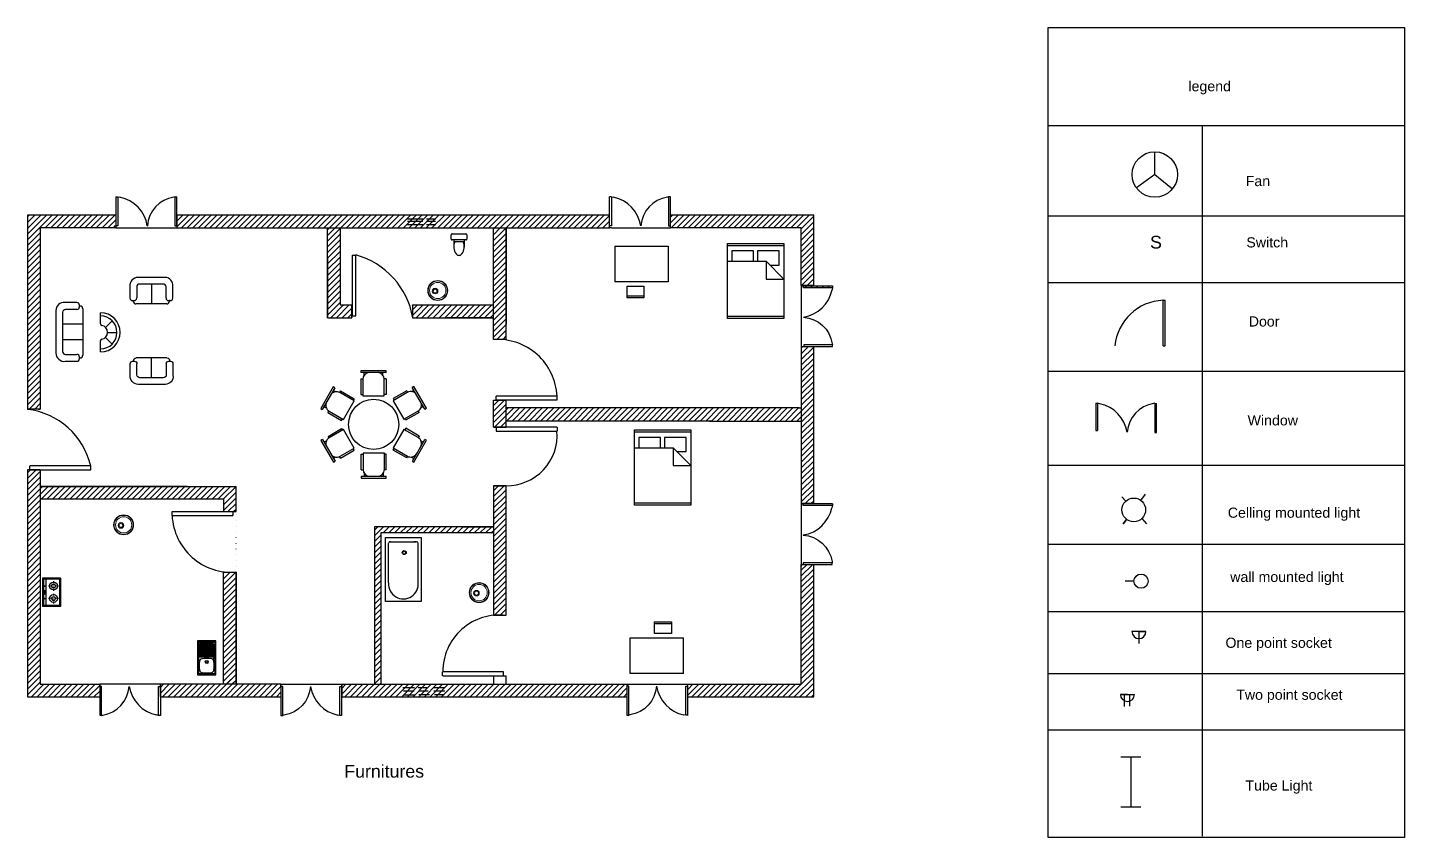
# Model space of a CAD drawing. Header units: millimetres. Extents: x -929180 to -926307, y 654545 to 655354.
# Drawn here: x -927393 to -926307, y 654556 to 655195 of the extents above; entities that cross this region are included whole.
import ezdxf

# ---------------------------------------------------------------- set-up
doc = ezdxf.new("R2010")
doc.units = ezdxf.units.MM
doc.linetypes.add('0', pattern=[0])
doc.linetypes.add('ACAD_ISO02W100', pattern=[15, 12, -3])
for name, color, linetype in [('Bathtub', 212, 'Continuous'), ('bed', 70, 'Continuous'), ('celling mounted light', 50, 'Continuous'), ('Dining Table', 160, 'Continuous'), ('dotted', 7, 'ACAD_ISO02W100'), ('Socket', 110, 'Continuous'), ('Sofa', 50, 'Continuous'), ('Switch', 102, 'Continuous'), ('Table', 20, 'Continuous'), ('tube light', 210, 'Continuous'), ('wall mounted light', 92, 'Continuous'), ('wire', 140, 'ACAD_ISO02W100')]:
    doc.layers.add(name, color=color, linetype=linetype)
doc.styles.add('DIM', font='txt')
doc.styles.get("Standard").update_dxf_attribs({"font": 'arial.ttf'})
pattern_1 = [(45, (1882.2146, -2.5226), (-2.24506403, 2.24506403), [])]
pattern_2 = [(45, (2082.49, 0), (-2.24506403, 2.24506403), [])]

# ---------------------------------------------------------------- blocks, each defined once
blk = doc.blocks.new('QUEEN-00')
for p, q in [((-0.847, -0.775), (-0.847, 0.749)), ((0.651, 0.749), (0.651, -0.292)), ((1.083, 0.749), (1.083, -0.775)), ((0.931, 0.635), (0.651, 0.635)), ((0.931, 0.05), (0.931, 0.635)), ((0.651, 0.05), (0.931, 0.05)), ((0.169, -0.775), (0.651, -0.292)), ((0.169, -0.292), (0.169, -0.775)), ((0.651, -0.292), (0.169, -0.292)), ((0.931, -0.064), (0.651, -0.064)), ((0.931, -0.648), (0.931, -0.064)), ((0.55, -0.394), (0.55, -0.648)), ((0.55, -0.648), (0.931, -0.648))]:
    blk.add_line(p, q)
blk.add_lwpolyline([(-0.898, -0.775), (-0.898, 0.749), (1.134, 0.749), (1.134, -0.775)], close=True)
blk = doc.blocks.new('A$C267E7F19')
for p, q in [((-278, 1178), (-278, 1138)), ((272, 1178), (-278, 1178)), ((272, 1138), (-278, 1138)), ((-278, 997), (-278, 653)), ((-278, 997), (-237, 997)), ((-238, 988), (-238, 628)), ((-209, 1076), (-209, 1138)), ((204, 1076), (204, 1138)), ((272, 997), (232, 997)), ((232, 628), (232, 988)), ((272, 1138), (272, 1178)), ((272, 997), (272, 653)), ((-884, 825), (-1159, 349)), ((-850, 805), (-1125, 329)), ((-850, 805), (-884, 825)), ((-830, 715), (-884, 746)), ((-727, 735), (-748, 700)), ((-428, 516), (-740, 696)), ((-727, 735), (-429, 563)), ((-278, 653), (-238, 653)), ((-238, 628), (232, 628)), ((272, 653), (232, 653)), ((737, 700), (426, 520)), ((725, 739), (427, 567)), ((725, 739), (745, 704)), ((827, 719), (881, 751)), ((882, 830), (847, 810)), ((1122, 333), (847, 810)), ((1157, 353), (882, 830)), ((-1159, 349), (-1125, 329)), ((-1036, 357), (-1091, 388)), ((-663, 109), (-428, 516)), ((-429, 563), (-449, 528)), ((426, 520), (661, 113)), ((427, 567), (447, 532)), ((1034, 361), (1088, 392)), ((1122, 333), (1157, 353)), ((-1002, 258), (-982, 293)), ((-1002, 258), (-704, 86)), ((-975, 289), (-663, 109)), ((-704, 86), (-684, 121)), ((661, 113), (972, 293)), ((702, 91), (682, 125)), ((1000, 263), (702, 91)), ((1000, 263), (980, 298)), ((-1000, -263), (-702, -91)), ((-1000, -263), (-980, -298)), ((-661, -113), (-972, -293)), ((-702, -91), (-682, -125)), ((-426, -520), (-661, -113)), ((663, -109), (428, -516)), ((975, -289), (663, -109)), ((704, -86), (684, -121)), ((1002, -258), (704, -86)), ((1002, -258), (982, -293)), ((-1122, -333), (-1157, -353)), ((-1157, -353), (-882, -830)), ((-1122, -333), (-847, -810)), ((-1034, -361), (-1088, -392)), ((-737, -700), (-426, -520)), ((-725, -739), (-427, -567)), ((-427, -567), (-447, -532)), ((428, -516), (740, -696)), ((429, -563), (449, -528)), ((727, -735), (429, -563)), ((850, -805), (1125, -329)), ((884, -825), (1159, -349)), ((1036, -357), (1091, -388)), ((1159, -349), (1125, -329)), ((-882, -830), (-847, -810)), ((-827, -719), (-881, -751)), ((-725, -739), (-745, -704)), ((-272, -997), (-272, -653)), ((-272, -653), (-232, -653)), ((-232, -628), (-232, -988)), ((238, -628), (-232, -628)), ((238, -988), (238, -628)), ((278, -653), (238, -653)), ((278, -997), (278, -653)), ((727, -735), (748, -700)), ((830, -715), (884, -746)), ((850, -805), (884, -825)), ((-272, -997), (-232, -997)), ((-272, -1138), (-272, -1178)), ((-272, -1138), (278, -1138)), ((-272, -1178), (278, -1178)), ((-204, -1076), (-204, -1138)), ((209, -1076), (209, -1138)), ((278, -997), (237, -997)), ((278, -1178), (278, -1138))]:
    blk.add_line(p, q)
blk.add_circle((0, 0), 550)
for centre, start, end in [((-88, 988), 90, 180), ((82, 988), 0, 90), ((-815, 566), 60, 150), ((812, 570), 30, 120), ((-900, 418), 150, 240), ((897, 423), 300, 30), ((-897, -423), 120, 210), ((900, -418), 330, 60), ((-812, -570), 210, 300), ((815, -566), 240, 330), ((-82, -988), 180, 270), ((88, -988), 270, 0)]:
    blk.add_arc(centre, 150, start, end)
blk = doc.blocks.new('A$C754C41AF')
for p, q in [((0, 0), (0, 0.67)), ((0, 0.67), (1.2, 0.67)), ((1.2, 0.67), (1.2, 0)), ((1.2, 0), (0, 0))]:
    blk.add_line(p, q)
at = {"linetype": 'ByBlock'}
for p, q in [((0.351, 0.612), (0.365, 0.612)), ((0.365, 0.612), (1.058, 0.612)), ((1.058, 0.612), (1.09, 0.612)), ((1.12, 0.588), (1.12, 0.529)), ((1.12, 0.581), (1.12, 0.57)), ((1.12, 0.577), (1.12, 0.096)), ((0.362, 0.059), (0.388, 0.059)), ((0.388, 0.059), (1.09, 0.059)), ((0.682, 0.059), (1.09, 0.059)), ((1.09, 0.059), (1.095, 0.059)), ((1.12, 0.09), (1.12, 0.141)), ((1.12, 0.09), (1.12, 0.098))]:
    blk.add_line(p, q, dxfattribs=at)
for radius in [0.0375, 0.03]:
    blk.add_circle((0.918, 0.32), radius, dxfattribs=at)
for centre, radius, start, end in [((0.329, 0.335), 0.278, 85.5555, 276.8587), ((1.09, 0.582), 0.0305, 359.1319, 89.1319), ((1.089, 0.577), 0.0309, 359.8578, 9.4285), ((1.089, 0.089), 0.0305, 270.8681, 0.8681)]:
    blk.add_arc(centre, radius, start, end, dxfattribs=at)
at = {"style": 'DIM'}
for tag in ['XYVALUE', 'SN TY UN']:
    blk.add_attdef(tag, (1.2, 0.67), '', height=0.00001, rotation=270, dxfattribs=at)
blk = doc.blocks.new('A$C7621438A')
for p, q in [((0, 0.523), (0, 0.663)), ((0.03, 0.693), (0.47, 0.693)), ((0.47, 0.493), (0.03, 0.493)), ((0.08, 0.493), (0.08, 0.263)), ((0.42, 0.493), (0.42, 0.263)), ((0.5, 0.663), (0.5, 0.523)), ((0.39, 0.433), (0.11, 0.433))]:
    blk.add_line(p, q)
for centre, radius, start, end in [((0.03, 0.663), 0.03, 90, 180), ((0.03, 0.523), 0.03, 180, 270), ((0.47, 0.663), 0.03, 0, 90), ((0.47, 0.523), 0.03, 270, 0), ((0.477, 0.281), 0.398, 157.4505, 216.6381), ((0.25, 0.104), 0.11, 213.4509, 326.5491), ((0.023, 0.281), 0.398, 323.3619, 22.5495)]:
    blk.add_arc(centre, radius, start, end)
blk = doc.blocks.new('A$C5A6D4E37')
at = {"lineweight": 5}
for centre, radius in [((215, 215), 215), ((215, 215), 205), ((215, 215), 175), ((158, 203), 60.6), ((158, 203), 40.6)]:
    blk.add_circle(centre, radius, dxfattribs=at)
blk = doc.blocks.new('A$C0C3933DC')
for p, q in [((0, 490), (0, 0)), ((900, 490), (0, 490)), ((20, 53), (20, 438)), ((30, 53), (30, 438)), ((441, 420), (45, 420)), ((441, 395), (45, 395)), ((441, 370), (45, 370)), ((60, 478), (450, 478)), ((60, 468), (450, 468)), ((441, 445), (81, 445)), ((841, 478), (450, 478)), ((841, 468), (450, 468)), ((871, 53), (871, 438)), ((881, 53), (881, 438)), ((900, 0), (900, 490)), ((0, 0), (900, 0)), ((441, 345), (45, 345)), ((441, 320), (45, 320)), ((441, 295), (45, 295)), ((441, 270), (45, 270)), ((441, 245), (45, 245)), ((441, 220), (45, 220)), ((441, 195), (45, 195)), ((441, 170), (45, 170)), ((441, 145), (45, 145)), ((441, 120), (45, 120)), ((441, 95), (45, 95)), ((441, 70), (45, 70)), ((450, 23), (60, 23)), ((450, 13), (60, 13)), ((441, 45), (81, 45)), ((450, 23), (841, 23)), ((450, 13), (841, 13))]:
    blk.add_line(p, q)
for centre, radius in [((471, 445), 17.5), ((561, 245), 38), ((561, 245), 27.5)]:
    blk.add_circle(centre, radius)
for centre, radius, start, end in [((60, 438), 40, 90, 180), ((60, 438), 30, 90, 180), ((1216, 245), 750, 169.8852, 190.1148), ((551, 364), 75, 99.0787, 169.8852), ((658, -303), 750, 80.9213, 99.0787), ((765, 364), 75, 10.1148, 80.9213), ((100, 245), 750, 349.8852, 10.1148), ((841, 438), 40, 0, 90), ((841, 438), 30, 0, 90), ((60, 53), 40, 180, 270), ((60, 53), 30, 180, 270), ((551, 126), 75, 190.1148, 260.9213), ((658, 793), 750, 260.9213, 279.0787), ((765, 126), 75, 279.0787, 349.8852), ((841, 53), 30, 270, 0), ((841, 53), 40, 270, 0)]:
    blk.add_arc(centre, radius, start, end)
blk = doc.blocks.new('A$C475E21CF')
at = {"linetype": 'Continuous'}
for p, q in [((0, 444), (0, 0)), ((0, 444), (700, 444)), ((19, 425), (19, 19)), ((19, 425), (680, 425)), ((194, 394), (194, 345)), ((505, 394), (505, 345)), ((680, 425), (680, 19)), ((700, 444), (700, 0)), ((0, 0), (700, 0)), ((19, 78), (680, 78)), ((19, 19), (680, 19)), ((73, 272), (122, 272)), ((149, 264), (149, 264)), ((155, 276), (155, 276)), ((155, 252), (155, 252)), ((161, 288), (161, 288)), ((161, 264), (161, 264)), ((161, 240), (161, 240)), ((167, 301), (167, 301)), ((167, 276), (167, 276)), ((167, 252), (167, 252)), ((173, 288), (173, 288)), ((173, 264), (173, 264)), ((173, 240), (173, 240)), ((179, 301), (179, 301)), ((179, 276), (179, 276)), ((179, 252), (179, 252)), ((179, 228), (179, 228)), ((185, 313), (185, 313)), ((185, 288), (185, 288)), ((185, 264), (185, 264)), ((185, 240), (185, 240)), ((191, 301), (191, 301)), ((191, 276), (191, 276)), ((191, 252), (191, 252)), ((191, 228), (191, 228)), ((194, 199), (194, 151)), ((197, 313), (197, 313)), ((197, 288), (197, 288)), ((197, 264), (197, 264)), ((197, 240), (197, 240)), ((203, 301), (203, 301)), ((203, 276), (203, 276)), ((203, 252), (203, 252)), ((203, 228), (203, 228)), ((209, 313), (209, 313)), ((209, 288), (209, 288)), ((209, 264), (209, 264)), ((209, 240), (209, 240)), ((216, 301), (216, 301)), ((216, 276), (216, 276)), ((216, 252), (216, 252)), ((216, 228), (216, 228)), ((222, 288), (222, 288)), ((222, 264), (222, 264)), ((222, 240), (222, 240)), ((228, 301), (228, 301)), ((228, 276), (228, 276)), ((228, 252), (228, 252)), ((234, 288), (234, 288)), ((234, 264), (234, 264)), ((234, 240), (234, 240)), ((240, 276), (240, 276)), ((240, 252), (240, 252)), ((267, 272), (316, 272)), ((293, 52), (401, 52)), ((293, 36), (293, 52)), ((401, 36), (293, 36)), ((384, 272), (433, 272)), ((401, 52), (401, 36)), ((462, 268), (462, 268)), ((468, 280), (468, 280)), ((468, 256), (468, 256)), ((474, 292), (474, 292)), ((474, 268), (474, 268)), ((474, 244), (474, 244)), ((480, 304), (480, 304)), ((480, 280), (480, 280)), ((480, 256), (480, 256)), ((486, 292), (486, 292)), ((486, 268), (486, 268)), ((486, 244), (486, 244)), ((492, 304), (492, 304)), ((492, 280), (492, 280)), ((492, 256), (492, 256)), ((492, 232), (492, 232)), ((498, 317), (498, 317)), ((498, 292), (498, 292)), ((498, 268), (498, 268)), ((498, 244), (498, 244)), ((505, 304), (505, 304)), ((505, 280), (505, 280)), ((505, 256), (505, 256)), ((505, 232), (505, 232)), ((505, 199), (505, 151)), ((511, 317), (511, 317)), ((511, 292), (511, 292)), ((511, 268), (511, 268)), ((511, 244), (511, 244)), ((517, 304), (517, 304)), ((517, 280), (517, 280)), ((517, 256), (517, 256)), ((517, 232), (517, 232)), ((523, 317), (523, 317)), ((523, 292), (523, 292)), ((523, 268), (523, 268)), ((523, 244), (523, 244)), ((529, 304), (529, 304)), ((529, 280), (529, 280)), ((529, 256), (529, 256)), ((529, 232), (529, 232)), ((535, 292), (535, 292)), ((535, 268), (535, 268)), ((535, 244), (535, 244)), ((541, 304), (541, 304)), ((541, 280), (541, 280)), ((541, 256), (541, 256)), ((547, 292), (547, 292)), ((547, 268), (547, 268)), ((547, 244), (547, 244)), ((553, 280), (553, 280)), ((553, 256), (553, 256)), ((578, 272), (627, 272))]:
    blk.add_line(p, q, dxfattribs=at)
for centre, radius in [((194, 272), 97.2), ((505, 272), 97.2), ((194, 272), 48.6), ((194, 45), 11.7), ((505, 272), 48.6), ((505, 48), 11.7)]:
    blk.add_circle(centre, radius, dxfattribs=at)
blk = doc.blocks.new('A$C1A936BB7')
blk.add_blockref('A$C475E21CF', (0, 0))
blk = doc.blocks.new('A$C38AC7257')
at = {"linetype": '0'}
for p, q in [((0, 0.709), (0, 0.247)), ((0.278, 0.697), (0.278, 0.244)), ((2.052, 1.089), (0.332, 1.089)), ((1.967, 0.818), (0.398, 0.818)), ((0.881, 0.818), (0.881, 0)), ((1.494, 0.003), (1.494, 0.818)), ((2.088, 0.244), (2.088, 0.697)), ((2.366, 0.247), (2.366, 0.727)), ((0.109, 0.136), (0.169, 0.136)), ((0.139, 0.109), (0.139, 0.136)), ((2.118, 0), (0.247, 0)), ((2.197, 0.136), (2.257, 0.136)), ((2.227, 0.109), (2.227, 0.136)), ((2.251, 0.136), (2.227, 0.136))]:
    blk.add_line(p, q, dxfattribs=at)
for centre, radius, start, end in [((0.339, 0.748), 0.342, 91.2564, 186.501), ((0.398, 0.697), 0.121, 90, 180), ((1.967, 0.697), 0.121, 0, 90), ((2.044, 0.766), 0.324, 353.159, 88.6697), ((0.109, 0.244), 0.109, 180, 270), ((0.247, 0.109), 0.109, 180, 270), ((0.169, 0.244), 0.109, 270, 0), ((2.197, 0.244), 0.109, 180, 270), ((2.118, 0.109), 0.109, 270, 0), ((2.257, 0.244), 0.109, 270, 0)]:
    blk.add_arc(centre, radius, start, end, dxfattribs=at)
blk = doc.blocks.new('A$C3928609D')
at = {"ltscale": 30}
for p, q in [((0.95, 0.342), (0.95, 0.798)), ((0.708, 0.242), (0.386, 0.564)), ((1.192, 0.242), (1.514, 0.564)), ((0.539, 0), (0, 0)), ((1.9, 0), (1.361, 0))]:
    blk.add_line(p, q, dxfattribs=at)
for centre, radius, start, end in [((0.95, 0), 0.95, 0, 180), ((0.95, 0), 0.798, 0, 180), ((0.539, 0.076), 0.076, 270, 349.52432), ((0.95, 0), 0.342, 10.47568, 169.52432), ((1.361, 0.076), 0.076, 190.47568, 270)]:
    blk.add_arc(centre, radius, start, end, dxfattribs=at)
blk = doc.blocks.new('A$C6D011943')
at = {"linetype": '0'}
for p, q in [((0, 0.709), (0, 0.247)), ((0.278, 0.697), (0.278, 0.244)), ((1.448, 1.089), (0.332, 1.089)), ((1.364, 0.818), (0.398, 0.818)), ((0.881, 0.818), (0.881, 0)), ((1.485, 0.244), (1.485, 0.697)), ((1.762, 0.247), (1.762, 0.727)), ((0.109, 0.136), (0.169, 0.136)), ((0.139, 0.109), (0.139, 0.136)), ((1.515, 0), (0.247, 0)), ((1.593, 0.136), (1.654, 0.136)), ((1.648, 0.136), (1.623, 0.136)), ((1.623, 0.109), (1.623, 0.136))]:
    blk.add_line(p, q, dxfattribs=at)
for centre, radius, start, end in [((0.339, 0.748), 0.342, 91.2564, 186.501), ((0.398, 0.697), 0.121, 90, 180), ((1.364, 0.697), 0.121, 0, 90), ((1.441, 0.766), 0.324, 353.159, 88.6697), ((0.109, 0.244), 0.109, 180, 270), ((0.247, 0.109), 0.109, 180, 270), ((0.169, 0.244), 0.109, 270, 0), ((1.593, 0.244), 0.109, 180, 270), ((1.515, 0.109), 0.109, 270, 0), ((1.654, 0.244), 0.109, 270, 0)]:
    blk.add_arc(centre, radius, start, end, dxfattribs=at)

msp = doc.modelspace()

# ---------------------------------------------------------------- hatches: boundary and pattern name
at = {"true_color": 0xf4ee51}
h = msp.add_hatch(dxfattribs=at)
h.set_pattern_fill('ANSI31', color=41)
h.set_pattern_definition(pattern_1)
h.paths.add_polyline_path([(-926933.941, 655047.279), (-927275.164, 655047.279), (-927275.196, 655047.279), (-927275.196, 655038.898), (-927275.196, 655037.267), (-926933.941, 655037.267)])
h = msp.add_hatch(dxfattribs=at)
h.set_pattern_fill('ANSI31', color=41)
h.set_pattern_definition(pattern_1)
h.paths.add_polyline_path([(-926782.672, 654895.25), (-926784.636, 654895.25), (-927015.506, 654895.254), (-927015.506, 654884.931), (-926853.715, 654884.931), (-926783.959, 654884.928), (-926782.672, 654884.929)])
h.paths.add_polyline_path([(-927015.506, 654901.316), (-927015.685, 654901.316), (-927025.496, 654901.323), (-927025.496, 654880.132), (-927015.506, 654880.132)])
h.paths.add_polyline_path([(-927015.506, 654833.697), (-927015.509, 654833.78), (-927025.326, 654833.78), (-927025.326, 654833.77), (-927025.496, 654731.821), (-927025.369, 654731.821), (-927023.213, 654731.821, -0.02575527), (-927018.633, 654731.821), (-927015.506, 654731.821)])
h.paths.add_polyline_path([(-926772.889, 654943.613), (-926780.763, 654943.613), (-926782.672, 654943.61), (-926782.672, 654819.774), (-926772.889, 654819.774)])
h.paths.add_polyline_path([(-926772.889, 655047.279), (-926772.889, 654991.613), (-926757.987, 654991.613), (-926757.987, 654990.092), (-926780.924, 654990.092), (-926780.924, 654991.613), (-926782.896, 654991.613), (-926782.896, 655037.268), (-926885.742, 655037.268), (-926885.941, 655037.268), (-926885.941, 655047.279)])
at = {"true_color": 0xf1eb1f}
h = msp.add_hatch(dxfattribs=at)
h.set_pattern_fill('ANSI31', color=2)
h.set_pattern_definition(pattern_1)
h.paths.add_polyline_path([(-927137.188, 654976.459), (-927146.324, 654976.459), (-927146.324, 655036.899), (-927146.325, 655037.267), (-927156.262, 655037.267), (-927156.262, 654966.465), (-927137.188, 654966.465)])
h.paths.add_polyline_path([(-927025.496, 654976.456), (-927025.818, 654976.456), (-927089.188, 654976.459), (-927089.188, 654967.166, -0.00285571), (-927089.062, 654966.465), (-927025.496, 654966.465)])
h.paths.add_polyline_path([(-927015.506, 655037.267), (-927025.492, 655037.267), (-927025.492, 655035.905), (-927025.496, 654949.323), (-927015.506, 654949.323)])
at = {"true_color": 0xf4ee51}
h = msp.add_hatch(dxfattribs=at)
h.set_pattern_fill('ANSI31', color=41)
h.set_pattern_definition(pattern_1)
h.paths.add_polyline_path([(-927335.98, 654677.268), (-927382.896, 654677.268), (-927382.896, 654846.398), (-927392.9, 654846.398), (-927392.9, 654667.441), (-927335.98, 654667.441)])
h = msp.add_hatch(dxfattribs=at)
h.set_pattern_fill('ANSI31', color=41)
h.set_pattern_definition(pattern_1)
h.paths.add_polyline_path([(-926772.889, 654667.441), (-926772.889, 654771.774), (-926782.672, 654771.774), (-926782.672, 654677.342), (-926872.171, 654677.342), (-926872.171, 654667.441)])
h = msp.add_hatch(dxfattribs=at)
h.set_pattern_fill('ANSI31', color=41)
h.set_pattern_definition(pattern_2)
h.paths.add_polyline_path([(-927236.375, 654677.268), (-927228.506, 654685.137), (-927228.506, 654677.268), (-927193.022, 654677.268), (-927193.022, 654675.549), (-927193.022, 654667.441), (-927193.131, 654667.441), (-927288.047, 654667.441), (-927288.047, 654677.268)])
h = msp.add_hatch(dxfattribs=at)
h.set_pattern_fill('ANSI31', color=41)
h.set_pattern_definition(pattern_2)
h.paths.add_polyline_path([(-927145.15, 654677.268), (-927145.15, 654677.235), (-927145.15, 654667.441), (-926920.327, 654667.441), (-926920.171, 654667.443), (-926920.171, 654677.338), (-926920.507, 654677.338), (-927015.506, 654677.342), (-927015.506, 654677.269), (-927119.207, 654677.269)])

# ---------------------------------------------------------------- linework, layer by layer
for p, q in [((-926588.065, 655118.111), (-926588.065, 655195.302)), ((-926588.065, 655195.302), (-926307.021, 655195.302)), ((-926307.021, 655195.302), (-926307.021, 655117.97)), ((-926588.065, 654556.484), (-926588.065, 655118.111)), ((-926588.065, 655118.111), (-926466.443, 655117.97)), ((-926466.443, 655117.97), (-926466.443, 654557.511)), ((-926466.443, 655117.97), (-926307.021, 655117.97)), ((-926307.021, 655117.97), (-926307.021, 654556.484)), ((-926504.079, 655097.293), (-926504.079, 655079.239)), ((-926503.9, 655079.369), (-926518.39, 655068.815)), ((-926504.079, 655079.239), (-926504.079, 655079.239)), ((-926503.9, 655079.369), (-926489.876, 655068.205)), ((-927323.171, 655061.879), (-927323.171, 655040.273)), ((-927321.672, 655061.881), (-927319.979, 655061.497)), ((-927317.062, 655060.453), (-927317.066, 655060.451)), ((-927276.791, 655061.758), (-927275.232, 655061.758)), ((-927276.694, 655061.758), (-927276.694, 655038.886)), ((-927275.196, 655038.898), (-927275.196, 655061.712)), ((-926933.941, 655037.268), (-926933.941, 655061.838)), ((-926932.428, 655061.71), (-926933.907, 655061.71)), ((-926932.425, 655061.819), (-926930.732, 655061.435)), ((-926932.356, 655061.731), (-926932.356, 655038.862)), ((-926927.815, 655060.392), (-926927.819, 655060.389)), ((-926885.941, 655061.743), (-926887.313, 655061.743)), ((-926887.313, 655061.743), (-926887.313, 655038.871)), ((-926885.941, 655037.267), (-926885.941, 655061.743)), ((-927323.165, 655040.364), (-927323.165, 655037.276)), ((-927276.694, 655038.89), (-927275.214, 655038.89)), ((-927275.163, 655047.279), (-927275.214, 655047.279)), ((-927275.196, 655047.293), (-927275.196, 655038.898)), ((-927275.196, 655038.99), (-927275.196, 655037.266)), ((-926932.356, 655038.862), (-926933.952, 655038.862)), ((-926887.327, 655038.85), (-926885.954, 655038.85)), ((-926885.725, 655047.275), (-926885.954, 655047.275)), ((-926588.065, 655046.852), (-926307.021, 655046.852)), ((-927323.169, 655037.268), (-926933.941, 655037.268)), ((-927323.165, 655037.276), (-927323.165, 655037.268)), ((-927156.262, 654966.465), (-927156.262, 655037.268)), ((-927146.325, 655036.881), (-927146.325, 655037.269)), ((-927025.492, 655035.905), (-927025.492, 655037.261)), ((-926932.3, 655037.26), (-926934.236, 655037.26)), ((-926932.428, 655037.267), (-926885.941, 655037.267)), ((-926885.742, 655037.268), (-926885.956, 655037.268)), ((-927136.977, 655015.881), (-927133.982, 655015.881)), ((-926782.53, 654991.613), (-926757.97, 654991.613)), ((-926780.924, 654990.067), (-926780.924, 654991.654)), ((-926759.416, 654985.488), (-926759.419, 654985.492)), ((-926757.988, 654990.098), (-926758.373, 654988.405)), ((-926588.065, 654994.117), (-926307.021, 654994.117)), ((-927137.188, 654966.543), (-927137.188, 654976.407)), ((-926497.366, 654944.169), (-926497.366, 654980.169)), ((-926497.366, 654980.169), (-926495.866, 654980.169)), ((-926495.866, 654944.169), (-926495.866, 654980.169)), ((-927137.188, 654966.544), (-927137.188, 654966.465)), ((-926782.684, 654943.61), (-926780.193, 654943.61)), ((-926782.672, 654943.667), (-926782.672, 654820.064)), ((-926780.766, 654945.005), (-926780.766, 654943.761)), ((-926780.763, 654944.986), (-926780.763, 654944.927)), ((-926780.763, 654943.852), (-926780.763, 654943.641)), ((-926497.366, 654944.169), (-926495.866, 654944.169)), ((-926588.065, 654924.188), (-926307.021, 654924.188)), ((-927023.271, 654901.522), (-927023.271, 654904.516)), ((-926550.48, 654898.999), (-926550.48, 654877.393)), ((-926547.303, 654898.62), (-926548.975, 654899.002)), ((-926544.371, 654897.573), (-926544.375, 654897.571)), ((-926504.003, 654898.878), (-926504.003, 654876.006)), ((-926503.87, 654898.924), (-926502.505, 654898.832)), ((-926502.505, 654876.018), (-926502.505, 654898.832)), ((-927392.872, 654894.216), (-927392.872, 654894.385)), ((-926784.472, 654895.254), (-927015.506, 654895.254)), ((-926784.636, 654895.25), (-926782.921, 654895.25)), ((-927025.34, 654880.127), (-927025.494, 654880.127)), ((-927025.383, 654880.132), (-927015.657, 654880.132)), ((-926853.715, 654884.931), (-927015.506, 654884.931)), ((-926975.324, 654880.022), (-926975.324, 654877.028)), ((-926855.037, 654884.928), (-926783.959, 654884.928)), ((-926784.042, 654884.928), (-926782.899, 654884.928)), ((-926550.48, 654877.393), (-926548.975, 654877.393)), ((-926504.003, 654876.006), (-926502.505, 654876.018)), ((-927391.026, 654846.456), (-927391.026, 654849.45)), ((-926588.065, 654850.224), (-926307.021, 654850.224)), ((-927381.919, 654833.359), (-927382.845, 654833.359)), ((-927025.38, 654833.78), (-927025.497, 654833.78)), ((-927025.383, 654833.78), (-927015.657, 654833.78)), ((-927382.525, 654823.385), (-927382.892, 654823.385)), ((-927230.955, 654810.326), (-927231.452, 654810.326)), ((-927231.035, 654813.32), (-927230.955, 654813.32)), ((-927230.974, 654813.377), (-927230.974, 654810.383)), ((-927230.955, 654813.32), (-927230.955, 654810.326)), ((-926782.687, 654820.124), (-926782.687, 654770.261)), ((-926782.672, 654820.097), (-926782.672, 654819.777)), ((-926782.649, 654819.774), (-926758.158, 654819.774)), ((-926781.134, 654818.258), (-926781.134, 654819.778)), ((-926772.889, 654820.087), (-926772.889, 654819.776)), ((-926759.604, 654813.648), (-926759.607, 654813.652)), ((-926758.177, 654818.258), (-926758.561, 654816.566)), ((-926588.065, 654787.777), (-926307.021, 654787.777)), ((-927228.506, 654765.47), (-927238.307, 654765.47)), ((-927228.529, 654765.471), (-927228.506, 654765.471)), ((-926588.065, 654734.712), (-926307.021, 654734.712)), ((-927025.369, 654731.821), (-927025.496, 654731.821)), ((-927065.55, 654684.007), (-927065.55, 654687.001)), ((-926588.065, 654685.858), (-926307.021, 654685.858)), ((-927334.615, 654675.663), (-927336.015, 654675.663)), ((-927335.98, 654676.61), (-927335.98, 654677.268)), ((-927193.02, 654677.268), (-927335.98, 654677.268)), ((-927334.615, 654675.641), (-927334.615, 654675.663)), ((-927334.593, 654652.819), (-927334.593, 654675.635)), ((-927289.507, 654675.65), (-927289.524, 654675.65)), ((-927289.509, 654675.65), (-927288.045, 654675.65)), ((-927288.047, 654677.259), (-927288.047, 654677.268)), ((-927288.047, 654677.268), (-927288.047, 654667.441)), ((-927288.047, 654667.441), (-927288.047, 654677.259)), ((-927238.488, 654678.159), (-927238.488, 654677.268)), ((-927193.023, 654675.57), (-927193.023, 654652.677)), ((-927193.022, 654675.549), (-927193.022, 654677.25)), ((-927145.122, 654677.25), (-927193.022, 654677.25)), ((-927191.615, 654675.579), (-927193.011, 654675.579)), ((-927191.587, 654652.677), (-927191.587, 654675.57)), ((-927146.541, 654675.585), (-927145.146, 654675.585)), ((-927096.914, 654674.708), (-927087.716, 654674.708)), ((-927096.28, 654672.174), (-927088.033, 654672.174)), ((-927084.861, 654674.708), (-927077.884, 654674.708)), ((-927084.544, 654672.174), (-927076.932, 654672.174)), ((-927084.227, 654669.323), (-927075.981, 654669.323)), ((-927072.492, 654674.708), (-927064.245, 654674.708)), ((-927072.492, 654672.174), (-927063.928, 654672.174)), ((-927071.858, 654669.323), (-927064.245, 654669.323)), ((-926920.507, 654677.338), (-926920.17, 654677.338)), ((-926920.179, 654677.359), (-926871.986, 654677.359)), ((-926918.802, 654675.696), (-926920.172, 654675.696)), ((-926872.475, 654675.766), (-926872.17, 654675.766)), ((-927382.894, 654667.45), (-927382.894, 654667.441)), ((-927382.894, 654667.441), (-927382.894, 654667.441)), ((-927335.993, 654665.436), (-927335.993, 654652.856)), ((-927288.047, 654667.776), (-927288.047, 654667.441)), ((-927288.047, 654667.441), (-927193.113, 654667.441)), ((-927288.027, 654667.441), (-927288.027, 654652.717)), ((-927193.15, 654667.44), (-927193.15, 654667.441)), ((-927193.131, 654667.441), (-927193.023, 654667.441)), ((-927096.28, 654669.006), (-927087.716, 654669.006)), ((-926920.513, 654667.443), (-926920.169, 654667.443)), ((-927335.993, 654652.856), (-927334.574, 654652.856)), ((-927335.931, 654652.819), (-927334.593, 654652.819)), ((-927294.113, 654654.13), (-927294.11, 654654.133)), ((-927289.503, 654652.703), (-927291.196, 654653.087)), ((-927193.023, 654652.677), (-927191.587, 654652.677)), ((-927151.14, 654654.05), (-927151.136, 654654.052)), ((-927146.53, 654652.622), (-927148.223, 654653.006)), ((-926878.347, 654654.09), (-926878.343, 654654.093)), ((-926878.297, 654654.258), (-926878.293, 654654.26)), ((-926873.686, 654652.83), (-926875.379, 654653.214)), ((-926588.065, 654641.399), (-926307.021, 654641.399)), ((-926307.021, 654556.484), (-926588.065, 654556.484))]:
    msp.add_line(p, q)
at = {"color": 18, "linetype": 'Continuous', "true_color": 0x000000}
for p, q in [((-927323.171, 655061.749), (-927323.037, 655061.882)), ((-927325.201, 655037.268), (-927323.434, 655039.035)), ((-927228.501, 654810.866), (-927228.407, 654810.96)), ((-927228.491, 654806.385), (-927228.407, 654806.47)), ((-927228.482, 654801.905), (-927228.407, 654801.98)), ((-927228.473, 654797.424), (-927228.407, 654797.49)), ((-927228.463, 654792.943), (-927228.407, 654793)), ((-927228.454, 654788.462), (-927228.407, 654788.51)), ((-927027.143, 654796.698), (-927025.496, 654798.344)), ((-927228.445, 654783.981), (-927228.407, 654784.02)), ((-927228.436, 654779.501), (-927228.407, 654779.529)), ((-927228.426, 654775.02), (-927228.407, 654775.039)), ((-927228.417, 654770.539), (-927228.407, 654770.549)), ((-927238.487, 654764.959), (-927237.966, 654765.48)), ((-927228.408, 654766.058), (-927228.407, 654766.059)), ((-927231.886, 654677.268), (-927228.506, 654680.647)), ((-927115.141, 654677.269), (-927114.208, 654678.202))]:
    msp.add_line(p, q, dxfattribs=at)
at = {"color": 41, "linetype": 'Continuous', "true_color": 0xf4ee51}
for p, q in [((-927392.9, 655045.901), (-927391.522, 655047.279)), ((-927392.9, 655041.411), (-927387.032, 655047.279)), ((-927392.9, 655036.921), (-927382.542, 655047.279)), ((-927392.9, 655032.43), (-927378.051, 655047.279)), ((-927392.9, 655027.94), (-927373.561, 655047.279)), ((-927379.083, 655037.268), (-927369.071, 655047.279)), ((-927374.593, 655037.268), (-927364.581, 655047.279)), ((-927370.103, 655037.268), (-927360.091, 655047.279)), ((-927365.613, 655037.268), (-927355.601, 655047.279)), ((-927361.122, 655037.268), (-927351.111, 655047.279)), ((-927356.632, 655037.268), (-927346.62, 655047.279)), ((-927392.9, 655023.45), (-927382.892, 655033.458)), ((-927392.9, 655018.96), (-927382.892, 655028.968)), ((-927392.9, 655014.47), (-927382.892, 655024.478)), ((-927392.9, 655009.98), (-927382.893, 655019.988)), ((-927392.9, 655005.49), (-927382.893, 655015.497)), ((-927392.9, 655001), (-927382.893, 655011.007)), ((-927392.9, 654996.509), (-927382.893, 655006.517)), ((-927392.9, 654992.019), (-927382.893, 655002.027)), ((-927392.9, 654987.529), (-927382.893, 654997.536)), ((-927392.9, 654983.039), (-927382.893, 654993.046)), ((-927392.9, 654978.549), (-927382.894, 654988.556)), ((-927392.9, 654974.059), (-927382.894, 654984.066)), ((-927392.9, 654969.569), (-927382.894, 654979.575)), ((-927392.9, 654965.079), (-927382.894, 654975.085)), ((-927392.9, 654960.588), (-927382.894, 654970.595)), ((-927392.9, 654956.098), (-927382.894, 654966.104)), ((-927392.9, 654951.608), (-927382.894, 654961.614)), ((-927392.9, 654947.118), (-927382.895, 654957.124)), ((-927392.9, 654942.628), (-927382.895, 654952.634)), ((-927392.9, 654938.138), (-927382.895, 654948.143)), ((-927392.9, 654933.648), (-927382.895, 654943.653)), ((-927392.9, 654929.158), (-927382.895, 654939.163)), ((-927392.9, 654924.667), (-927382.895, 654934.673)), ((-927392.9, 654920.177), (-927382.895, 654930.182)), ((-927392.9, 654915.687), (-927382.895, 654925.692)), ((-927392.9, 654911.197), (-927382.896, 654921.202)), ((-927392.9, 654906.707), (-927382.896, 654916.712)), ((-927392.9, 654902.217), (-927382.896, 654912.221)), ((-927392.9, 654897.727), (-927382.896, 654907.731)), ((-927391.747, 654894.39), (-927382.896, 654903.241)), ((-927387.257, 654894.39), (-927382.896, 654898.751)), ((-927382.896, 654831.586), (-927381.123, 654833.359)), ((-927382.896, 654827.095), (-927376.632, 654833.359)), ((-927382.117, 654823.385), (-927372.142, 654833.36)), ((-927377.627, 654823.385), (-927367.652, 654833.36)), ((-927373.136, 654823.385), (-927363.161, 654833.36)), ((-927368.646, 654823.385), (-927358.671, 654833.36)), ((-927364.156, 654823.385), (-927354.181, 654833.361)), ((-927359.666, 654823.385), (-927349.69, 654833.361)), ((-927355.176, 654823.385), (-927345.2, 654833.361)), ((-927350.686, 654823.385), (-927340.71, 654833.361)), ((-927346.196, 654823.385), (-927336.219, 654833.361)), ((-927341.706, 654823.385), (-927331.729, 654833.362)), ((-927337.215, 654823.385), (-927327.239, 654833.362)), ((-927332.725, 654823.385), (-927322.748, 654833.362)), ((-927328.235, 654823.385), (-927318.258, 654833.362)), ((-927323.745, 654823.385), (-927313.767, 654833.363)), ((-927319.255, 654823.385), (-927309.277, 654833.363)), ((-927314.765, 654823.385), (-927304.787, 654833.363)), ((-927310.275, 654823.385), (-927300.296, 654833.363)), ((-927305.784, 654823.385), (-927295.806, 654833.363)), ((-927301.294, 654823.385), (-927291.316, 654833.364)), ((-927296.804, 654823.385), (-927286.825, 654833.364)), ((-927292.314, 654823.385), (-927282.335, 654833.364)), ((-927287.824, 654823.385), (-927277.845, 654833.364)), ((-927283.334, 654823.385), (-927273.354, 654833.365)), ((-927278.844, 654823.385), (-927268.864, 654833.365)), ((-927274.354, 654823.385), (-927264.374, 654833.365)), ((-927269.863, 654823.385), (-927259.884, 654833.365)), ((-927265.373, 654823.385), (-927255.393, 654833.365)), ((-927260.883, 654823.385), (-927250.903, 654833.365)), ((-927256.393, 654823.385), (-927246.413, 654833.365)), ((-927251.903, 654823.385), (-927241.923, 654833.365)), ((-927247.413, 654823.385), (-927237.433, 654833.365)), ((-927242.923, 654823.385), (-927232.943, 654833.365)), ((-927238.502, 654823.316), (-927228.506, 654833.312)), ((-927238.488, 654818.84), (-927228.506, 654828.821)), ((-927238.488, 654814.35), (-927228.506, 654824.331)), ((-927234.866, 654813.464), (-927228.506, 654819.841)), ((-927230.387, 654813.47), (-927228.506, 654815.351)), ((-927119.2, 654798.934), (-927116.621, 654801.512)), ((-927119.2, 654794.444), (-927112.131, 654801.512)), ((-927112.455, 654796.698), (-927107.641, 654801.512)), ((-927107.965, 654796.698), (-927103.151, 654801.512)), ((-927103.475, 654796.698), (-927098.661, 654801.512)), ((-927098.985, 654796.698), (-927094.17, 654801.512)), ((-927094.494, 654796.698), (-927089.68, 654801.512)), ((-927090.004, 654796.698), (-927085.19, 654801.512)), ((-927085.514, 654796.698), (-927080.7, 654801.512)), ((-927081.024, 654796.698), (-927076.21, 654801.512)), ((-927076.534, 654796.698), (-927071.72, 654801.512)), ((-927072.044, 654796.698), (-927067.23, 654801.512)), ((-927067.554, 654796.698), (-927062.74, 654801.512)), ((-927063.064, 654796.698), (-927058.249, 654801.512)), ((-927058.573, 654796.698), (-927053.759, 654801.512)), ((-927054.083, 654796.698), (-927049.269, 654801.512)), ((-927049.593, 654796.698), (-927044.779, 654801.512)), ((-927045.103, 654796.698), (-927040.289, 654801.512)), ((-927040.613, 654796.698), (-927035.799, 654801.512)), ((-927036.123, 654796.698), (-927031.309, 654801.512)), ((-927031.633, 654796.698), (-927026.819, 654801.512)), ((-927119.2, 654789.954), (-927114.208, 654794.945)), ((-927119.2, 654785.463), (-927114.208, 654790.455)), ((-927119.2, 654780.973), (-927114.208, 654785.965)), ((-927119.2, 654776.483), (-927114.208, 654781.474)), ((-927119.2, 654771.993), (-927114.208, 654776.984)), ((-927119.2, 654767.503), (-927114.208, 654772.494)), ((-927119.2, 654763.013), (-927114.208, 654768.004)), ((-927238.487, 654755.979), (-927228.766, 654765.699)), ((-927238.487, 654760.469), (-927233.386, 654765.57)), ((-927238.487, 654751.488), (-927228.506, 654761.469)), ((-927238.487, 654746.998), (-927228.506, 654756.979)), ((-927119.2, 654758.523), (-927114.208, 654763.514)), ((-927119.2, 654754.033), (-927114.208, 654759.024)), ((-927238.487, 654742.508), (-927228.506, 654752.489)), ((-927238.487, 654738.018), (-927228.506, 654747.999)), ((-927119.2, 654749.542), (-927114.208, 654754.534)), ((-927119.2, 654745.052), (-927114.208, 654750.044)), ((-927119.2, 654740.562), (-927114.208, 654745.553)), ((-927238.488, 654729.037), (-927228.506, 654739.019)), ((-927238.488, 654724.547), (-927228.506, 654734.529)), ((-927238.487, 654733.528), (-927228.506, 654743.509)), ((-927119.2, 654736.072), (-927114.208, 654741.063)), ((-927119.2, 654731.582), (-927114.208, 654736.573)), ((-927238.488, 654720.057), (-927228.506, 654730.039)), ((-927238.488, 654715.567), (-927228.506, 654725.548)), ((-927119.2, 654727.092), (-927114.208, 654732.083)), ((-927119.2, 654722.602), (-927114.208, 654727.593)), ((-927238.488, 654711.077), (-927228.506, 654721.058)), ((-927238.488, 654706.586), (-927228.506, 654716.568)), ((-927119.2, 654718.112), (-927114.208, 654723.103)), ((-927119.2, 654713.621), (-927114.208, 654718.613)), ((-927119.2, 654709.131), (-927114.208, 654714.123)), ((-927238.488, 654702.096), (-927228.506, 654712.078)), ((-927238.488, 654697.606), (-927228.506, 654707.588)), ((-927238.488, 654693.116), (-927228.506, 654703.098)), ((-927119.2, 654704.641), (-927114.208, 654709.632)), ((-927119.2, 654700.151), (-927114.208, 654705.142)), ((-927238.488, 654688.626), (-927228.506, 654698.608)), ((-927238.488, 654684.135), (-927228.506, 654694.118)), ((-927119.2, 654695.661), (-927114.208, 654700.652)), ((-927119.2, 654691.171), (-927114.208, 654696.162)), ((-927119.2, 654686.681), (-927114.208, 654691.672)), ((-927238.488, 654679.645), (-927228.506, 654689.627)), ((-927236.376, 654677.268), (-927228.506, 654685.137)), ((-927119.2, 654682.191), (-927114.208, 654687.182)), ((-927119.2, 654677.7), (-927114.208, 654682.692))]:
    msp.add_line(p, q, dxfattribs=at)
at = {"color": 2, "linetype": 'Continuous', "true_color": 0xf1eb1f}
for p, q in [((-927352.142, 655037.268), (-927342.13, 655047.279)), ((-927347.652, 655037.268), (-927337.64, 655047.279)), ((-927343.162, 655037.268), (-927333.15, 655047.279)), ((-927338.672, 655037.268), (-927328.66, 655047.279)), ((-927334.182, 655037.268), (-927324.17, 655047.279)), ((-927329.692, 655037.268), (-927323.218, 655043.73))]:
    msp.add_line(p, q, dxfattribs=at)
at = {"color": 41, "true_color": 0xf4ee51}
for p, q in [((-927382.892, 655036.36), (-927382.892, 655037.268)), ((-927228.507, 654833.357), (-927228.507, 654833.365)), ((-927228.506, 654833.288), (-927228.506, 654833.364))]:
    msp.add_line(p, q, dxfattribs=at)
at = {"color": 2, "true_color": 0xf1eb1f}
msp.add_line((-927025.818, 654976.456), (-927025.5, 654976.456), dxfattribs=at)
for points in [[(-927323.17, 655061.882), (-927321.666, 655061.882), (-927321.666, 655038.925)], [(-927321.625, 655038.89), (-927323.166, 655038.89), (-927323.164, 655038.89)], [(-927298.47, 655038.925), (-927298.396, 655038.925)], [(-926933.941, 655047.279), (-927275.164, 655047.279)], [(-926772.889, 654991.683), (-926772.889, 655047.279), (-926885.742, 655047.279)], [(-927015.629, 654949.323), (-927025.496, 654949.323), (-927025.496, 655035.936)], [(-927015.844, 654949.307), (-927015.506, 654949.307), (-927015.506, 655036.996), (-927015.506, 654961.272)], [(-926772.918, 654991.683), (-926772.918, 654991.731), (-926782.896, 654991.731), (-926782.896, 655037.268), (-926885.742, 655037.268)], [(-927156.262, 655013.541), (-927156.262, 654966.465), (-927137.188, 654966.465), (-927137.188, 654966.47)], [(-927136.929, 655015.832), (-927136.929, 654967.832), (-927133.929, 654967.832), (-927133.929, 655015.832)], [(-926782.752, 654991.701), (-926782.752, 654943.701)], [(-926757.987, 654991.596), (-926757.987, 654990.092), (-926780.945, 654990.092)], [(-926772.918, 654991.683), (-926772.889, 654991.683), (-926772.918, 654991.683)], [(-927089.189, 654976.392), (-927089.189, 654976.459), (-927025.807, 654976.459)], [(-927089.188, 654976.407), (-927089.188, 654966.465), (-927025.508, 654966.465), (-927062.234, 654966.465)], [(-926780.763, 654943.68), (-926780.763, 654943.613), (-926758.064, 654943.613), (-926758.064, 654944.986), (-926780.766, 654944.986)], [(-926772.889, 654820.064), (-926772.889, 654943.613)], [(-927025.496, 654880.11), (-927025.496, 654901.323), (-927015.629, 654901.323)], [(-927023.89, 654880.11), (-927025.496, 654880.11), (-927015.506, 654880.11), (-927015.506, 654901.316), (-927015.685, 654901.316)], [(-927023.222, 654901.569), (-926975.222, 654901.569), (-926975.222, 654904.569), (-927023.222, 654904.569)], [(-926550.479, 654899.002), (-926548.975, 654899.002), (-926548.975, 654877.393)], [(-927384.289, 654894.39), (-927382.896, 654894.39), (-927392.9, 654894.39)], [(-926975.374, 654879.975), (-927023.374, 654879.975), (-927023.374, 654876.975), (-926975.374, 654876.975)], [(-927384.82, 654846.45), (-927382.896, 654846.45), (-927392.906, 654846.45)], [(-927382.983, 654846.398), (-927392.906, 654846.398), (-927392.906, 654846.45)], [(-927392.9, 654846.45), (-927392.9, 654667.441), (-927336.047, 654667.441)], [(-927390.976, 654846.503), (-927342.976, 654846.503), (-927342.976, 654849.503), (-927390.976, 654849.503)], [(-927382.896, 654846.45), (-927382.896, 654677.268), (-927335.98, 654677.268), (-927335.98, 654665.335)], [(-927266.963, 654833.365), (-927382.166, 654833.365), (-927228.507, 654833.365)], [(-927238.488, 654823.27), (-927238.488, 654813.47), (-927228.506, 654813.47), (-927228.506, 654833.295)], [(-927025.383, 654731.821), (-927015.506, 654731.821), (-927015.506, 654833.798), (-927025.496, 654833.798)], [(-927025.04, 654833.798), (-927025.496, 654833.798), (-927025.496, 654731.821)], [(-927231.023, 654813.33), (-927279.023, 654813.33), (-927279.023, 654810.33), (-927231.023, 654810.33)], [(-926772.903, 654819.762), (-926782.649, 654819.762), (-926782.649, 654819.774)], [(-926758.175, 654819.757), (-926758.175, 654818.253), (-926781.133, 654818.253), (-926781.133, 654818.251)], [(-927050.225, 654801.512), (-927025.571, 654801.512), (-927119.2, 654801.512), (-927119.2, 654677.328)], [(-927025.532, 654796.698), (-927114.208, 654796.698), (-927114.208, 654677.328)], [(-926872.171, 654652.812), (-926872.171, 654677.342), (-926782.672, 654677.342), (-926782.672, 654771.774), (-926758.253, 654771.774), (-926758.253, 654773.147), (-926781.128, 654773.147), (-926781.128, 654771.774)], [(-926872.171, 654667.441), (-926772.889, 654667.441), (-926772.889, 654771.774)], [(-927238.487, 654678.145), (-927238.487, 654765.469), (-927238.177, 654765.469)], [(-927228.56, 654765.47), (-927228.506, 654765.47), (-927228.563, 654765.47)], [(-927119.207, 654677.269), (-927015.506, 654677.269), (-927015.506, 654683.821), (-927025.383, 654683.821)], [(-927065.501, 654684.055), (-927017.501, 654684.055), (-927017.501, 654687.055), (-927065.501, 654687.055)], [(-927025.368, 654683.819), (-927025.496, 654683.819), (-927025.496, 654677.296)], [(-927312.705, 654675.659), (-927312.773, 654675.659)], [(-927288.005, 654652.701), (-927289.509, 654652.701), (-927289.509, 654675.659)], [(-927145.194, 654667.441), (-927145.194, 654652.621), (-927146.536, 654652.621), (-927146.536, 654675.578)], [(-927145.15, 654677.268), (-927119.2, 654677.268)], [(-927015.536, 654677.342), (-926920.31, 654677.342)], [(-926920.171, 654677.372), (-926920.171, 654652.906), (-926918.798, 654652.906), (-926918.798, 654675.696)], [(-926872.188, 654652.829), (-926873.692, 654652.829), (-926873.692, 654675.765), (-926872.363, 654675.765)], [(-927145.189, 654667.441), (-926920.327, 654667.441)]]:
    msp.add_lwpolyline(points)
for points in [[(-927276.56, 655061.804), (-927277.529, 655061.589), (-927277.53, 655061.587, 0.34978532), (-927298.402, 655038.925)], [(-926887.314, 655061.742), (-926888.283, 655061.527), (-926888.283, 655061.526, 0.34978532), (-926909.155, 655038.863)], [(-927146.324, 655036.899), (-927146.324, 654976.589, 0.41421356), (-927146.195, 654976.459), (-927137.176, 654976.459), (-927137.176, 654976.216)], [(-926780.945, 654966.896), (-926780.945, 654966.828, -0.34978532), (-926758.282, 654945.956), (-926758.281, 654945.955), (-926758.066, 654944.986)], [(-926503.87, 654898.924), (-926504.839, 654898.709), (-926504.839, 654898.708, 0.34978532), (-926525.711, 654876.045)], [(-927015.505, 654833.677), (-927015.514, 654833.932, 0.44255911), (-926975.371, 654876.97)], [(-927238.487, 654823.255, 0.41421356), (-927238.617, 654823.385), (-927382.543, 654823.385)], [(-926781.133, 654795.057), (-926781.133, 654794.989, -0.34978532), (-926758.47, 654774.116), (-926758.469, 654774.116), (-926758.254, 654773.147)], [(-927334.615, 654652.78), (-927333.646, 654652.995), (-927333.646, 654652.996, 0.34978532), (-927312.773, 654675.659)], [(-927169.732, 654675.578), (-927169.8, 654675.578, -0.34978532), (-927190.672, 654652.915), (-927190.672, 654652.914), (-927191.641, 654652.699)], [(-926896.888, 654675.786), (-926896.956, 654675.786, -0.34978532), (-926917.829, 654653.124), (-926917.829, 654653.122), (-926918.798, 654652.907)]]:
    msp.add_lwpolyline(points, format="xyb")
at = {"color": 0}
for points in [[(-927323.171, 655047.279), (-927392.9, 655047.279), (-927392.9, 654894.39)], [(-927323.164, 655037.268), (-927382.896, 655037.268), (-927382.896, 654894.39)]]:
    msp.add_lwpolyline(points, dxfattribs=at)
for points in [[(-927228.506, 654765.53), (-927228.506, 654677.105)], [(-927145.15, 654677.235), (-927145.15, 654677.268), (-927145.15, 654667.44)]]:
    msp.add_lwpolyline(points, close=True)
msp.add_circle((-926503.9, 655079.369), 17.925)
for centre, radius, start, end in [((-927325.623, 655034.585), 27.498, 9.081171, 78.188012), ((-926936.377, 655034.523), 27.498, 9.081171, 78.188012), ((-927330.336, 655029.801), 33.218, 15.942823, 15.972561), ((-926941.089, 655029.739), 33.218, 15.942823, 15.972561), ((-927150.47, 654955.827), 62.322, 9.828412, 74.570575), ((-926785.285, 654994.049), 27.498, 279.081171, 348.188012), ((-926495.739, 654940.396), 39.806, 92.342447, 174.561237), ((-926790.069, 654998.762), 33.218, 285.942823, 285.972561), ((-927022.196, 654902.355), 46.932, 2.703639, 93.940005), ((-926552.932, 654871.705), 27.498, 9.081171, 78.188012), ((-927399.488, 654836.619), 57.84, 12.817304, 83.433423), ((-927395.665, 654841.173), 53.16, 8.701705, 9.015002), ((-927231.817, 654812.773), 47.172, 183.031106, 274.146225), ((-926785.473, 654822.21), 27.498, 279.081171, 348.188012), ((-926790.257, 654826.922), 33.218, 285.942823, 285.972561), ((-927020.925, 654687.393), 44.487, 82.839432, 180.337934), ((-927280.839, 654684.783), 33.218, 195.942823, 195.972561), ((-927285.552, 654679.999), 27.498, 189.081171, 258.188012), ((-927137.866, 654684.702), 33.218, 195.942823, 195.972561), ((-927142.578, 654679.918), 27.498, 189.081171, 258.188012), ((-926865.022, 654684.91), 33.218, 195.942823, 195.972561), ((-926869.735, 654680.126), 27.498, 189.081171, 258.188012)]:
    msp.add_arc(centre, radius, start, end)
at = {"layer": 'celling mounted light'}
for p, q in [((-926526.876, 654821.703), (-926529.974, 654825.057)), ((-926529.974, 654825.057), (-926526.876, 654821.703)), ((-926514.919, 654822.313), (-926511.188, 654827.284)), ((-926526.144, 654807.358), (-926528.813, 654803.802)), ((-926528.813, 654803.802), (-926526.144, 654807.358)), ((-926514.187, 654807.968), (-926510.338, 654803.802))]:
    msp.add_line(p, q, dxfattribs=at)
msp.add_circle((-926520.531, 654814.836), 9.35, dxfattribs=at)
at = {"layer": 'Defpoints'}
for p, q in [((-926525.495, 654669.285), (-926531.01, 654669.285)), ((-926531.01, 654669.285), (-926519.981, 654669.285)), ((-926528.032, 654669.285), (-926528.032, 654659.813)), ((-926523.741, 654669.285), (-926523.741, 654660.027))]:
    msp.add_line(p, q, dxfattribs=at)
msp.add_arc((-926525.495, 654669.285), 5.514, 180, 0, dxfattribs=at)
at = {"layer": 'dotted'}
for p, q in [((-927093.294, 655042.593), (-927071.24, 655042.593)), ((-927093.294, 655040.039), (-927070.921, 655040.039)), ((-927093.274, 655044.445), (-927070.856, 655044.445)), ((-927392.873, 654894.253), (-927392.873, 654894.08)), ((-927228.407, 654766.059), (-927228.407, 654765.588))]:
    msp.add_line(p, q, dxfattribs=at)
at = {"layer": 'Socket'}
for p, q in [((-926510.88, 654718.885), (-926521.909, 654718.885)), ((-926516.394, 654718.885), (-926510.88, 654718.885)), ((-926516.394, 654718.885), (-926516.394, 654709.413))]:
    msp.add_line(p, q, dxfattribs=at)
msp.add_arc((-926516.394, 654718.885), 5.514, 180, 0, dxfattribs=at)
at = {"layer": 'Table'}
for p, q in [((-926929.694, 655022.845), (-926887.694, 655022.845)), ((-926929.694, 655022.845), (-926887.694, 655022.845)), ((-926929.694, 655022.845), (-926929.694, 654994.845)), ((-926887.694, 655022.845), (-926887.694, 654994.845)), ((-926887.694, 654994.845), (-926929.694, 654994.845)), ((-926920.075, 654983.768), (-926906.813, 654983.768)), ((-926885.155, 654724.902), (-926898.418, 654724.902)), ((-926917.537, 654685.825), (-926917.537, 654713.825)), ((-926917.537, 654713.825), (-926875.537, 654713.825)), ((-926875.537, 654685.825), (-926875.537, 654713.825)), ((-926875.537, 654685.825), (-926917.537, 654685.825)), ((-926875.537, 654685.825), (-926917.537, 654685.825))]:
    msp.add_line(p, q, dxfattribs=at)
for points in [[(-926920.075, 654991.44), (-926906.813, 654991.44), (-926906.813, 654982.067), (-926920.075, 654982.067)], [(-926885.155, 654717.229), (-926898.418, 654717.229), (-926898.418, 654726.602), (-926885.155, 654726.602)]]:
    msp.add_lwpolyline(points, close=True, dxfattribs=at)
at = {"layer": 'tube light'}
for p, q in [((-926530.705, 654620.207), (-926514.902, 654620.207)), ((-926530.705, 654620.207), (-926514.902, 654620.207)), ((-926522.813, 654619.998), (-926522.813, 654580.595)), ((-926522.813, 654619.998), (-926522.813, 654580.595)), ((-926530.705, 654580.595), (-926522.813, 654580.595)), ((-926530.705, 654580.595), (-926522.813, 654580.595)), ((-926522.813, 654580.595), (-926514.902, 654580.595)), ((-926522.813, 654580.595), (-926514.902, 654580.595))]:
    msp.add_line(p, q, dxfattribs=at)
at = {"layer": 'wall mounted light'}
msp.add_line((-926520.361, 654758.622), (-926527.379, 654758.622), dxfattribs=at)
msp.add_circle((-926514.74, 654758.622), 5.621, dxfattribs=at)
at = {"layer": 'wire'}
for p, q in [((-926504.079, 655079.369), (-926503.9, 655079.369)), ((-926503.9, 655079.369), (-926504.079, 655079.369)), ((-926504.079, 655079.369), (-926503.9, 655079.369))]:
    msp.add_line(p, q, dxfattribs=at)

# ---------------------------------------------------------------- block references
at = {"color": 7, "xscale": 24.37353987079995, "yscale": 24.37353987079995, "zscale": 24.37353987079995}
msp.add_blockref('A$C7621438A', (-927058.714, 655015.709), dxfattribs=at)
at = {"xscale": 0.03663261817027893, "yscale": 0.03663261817027893, "zscale": 0.03663261817027893}
for p in [(-927077.294, 654980.021), (-927324.995, 654795.17), (-927044.646, 654741.736)]:
    msp.add_blockref('A$C5A6D4E37', p, dxfattribs=at)
at = {"rotation": 270}
for name, p, xscale, yscale, zscale in [('A$C1A936BB7', (-927381.049, 654760.939), 0.03170455596392148, 0.03170455596392148, 0.03170455596392148), ('A$C0C3933DC', (-927258.835, 654711.478), 0.02958163094221162, 0.02958163094221162, 0.02958163094221162)]:
    msp.add_blockref(name, p, dxfattribs=dict(at, xscale=xscale, yscale=yscale, zscale=zscale))
at = {"layer": 'Bathtub', "color": 7, "xscale": 42.19410045569078, "yscale": 42.19410045569078, "zscale": 42.19410045569078, "rotation": 90}
msp.add_blockref('A$C754C41AF', (-927082.363, 654742.469), dxfattribs=at).add_auto_attribs({'XYVALUE': '(670 1200)', 'SN TY UN': '浴盆**套'})
at = {"layer": 'bed', "xscale": 29.1442045722879, "yscale": 29.1442045722879, "zscale": 29.1442045722879, "rotation": 90}
for p in [(-926819.029, 654991.945), (-926892.317, 654844.847)]:
    msp.add_blockref('QUEEN-00', p, dxfattribs=at)
at = {"layer": 'Dining Table', "xscale": 0.03596761222833113, "yscale": 0.03596761222833113, "zscale": 0.03596761222833113}
msp.add_blockref('A$C267E7F19', (-927119.965, 654882.29), dxfattribs=at)
at = {"layer": 'Sofa', "xscale": 19.16182540525947, "yscale": 19.16182540525947, "zscale": 19.16182540525947}
msp.add_blockref('A$C6D011943', (-927312.121, 654977.305), dxfattribs=at)
at = {"layer": 'Sofa'}
for name, p, xscale, yscale, zscale, rotation in [('A$C38AC7257', (-927349.288, 654932.041, -6718.502), 19.57611387668739, 19.57611387668739, 19.57611387668739, 90), ('A$C3928609D', (-927335.383, 654970.363), 16.29573731152406, 16.29573731152406, 16.29573731152406, 270), ('A$C6D011943', (-927311.975, 654934.707), -19.16182540525947, 19.16182540525947, 19.16182540525947, 180)]:
    msp.add_blockref(name, p, dxfattribs=dict(at, xscale=xscale, yscale=yscale, zscale=zscale, rotation=rotation))

# ---------------------------------------------------------------- texts
for s, height, p in [('legend', 8, (-926477.407, 655145.015)), ('Fan', 8, (-926432.217, 655070.242)), ('Switch', 8, (-926431.708, 655021.866)), ('Door', 8, (-926429.837, 654959.473)), ('Window', 8, (-926430.736, 654881.491)), ('Celling mounted light ', 8, (-926446.343, 654808.663)), ('wall mounted light', 8, (-926444.453, 654758.012)), ('One point socket', 8, (-926448.186, 654706.05)), ('Two point socket ', 8, (-926439.716, 654665.049)), ('Furnitures', 10, (-927143.091, 654603.679)), ('Tube Light', 8, (-926432.445, 654593.489))]:
    msp.add_text(s, height=height).set_placement(p)
at = {"layer": 'Switch'}
msp.add_text('S', height=10, dxfattribs=at).set_placement((-926507.665, 655021.014))

doc.saveas('drawing.dxf')
